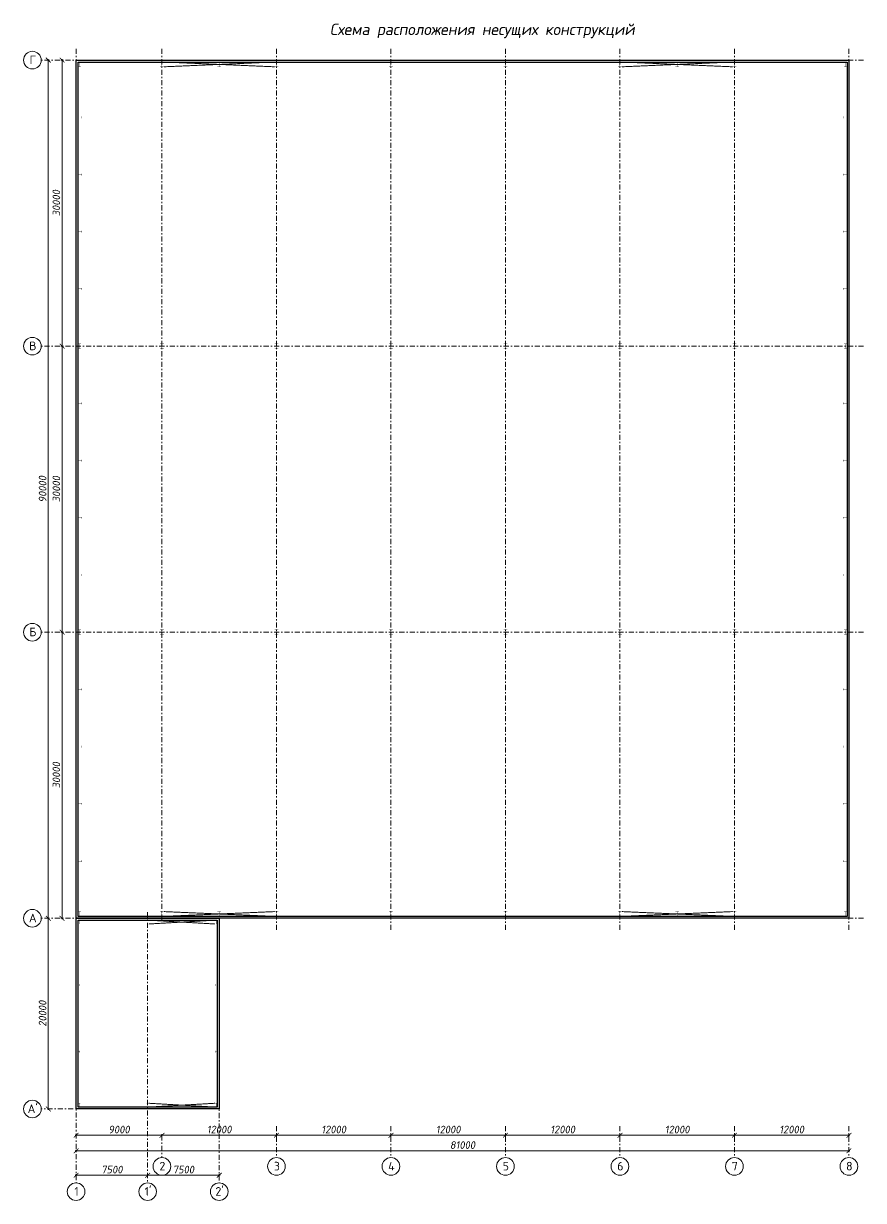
# Model space of a CAD drawing. Header units: millimetres. Extents: x -2648 to 2168491, y -277796 to 297800.
# Drawn here: x 626810 to 714839, y -54794 to 68638 of the extents above; entities that cross this region are included whole.
import ezdxf
from ezdxf.enums import TextEntityAlignment as Align

# ---------------------------------------------------------------- set-up
doc = ezdxf.new("R2010")
doc.units = ezdxf.units.MM
doc.linetypes.add('Штрихштриховая', pattern=[1093.611073, 529.166651, -211.666656, 141.111112, -211.666656])
doc.layers.get('0').update_dxf_attribs({"lineweight": 0})
doc.layers.get('Defpoints').update_dxf_attribs({"color": 252})
doc.layers.add('Axes', color=1, linetype='Continuous')
doc.layers.add('Text', color=7, linetype='Continuous')
for name, color, linetype, lineweight in [('Bracing', 6, 'Continuous', 0), ('Dimension', 162, 'Continuous', 25), ('я_12', 1, 'Continuous', 20)]:
    doc.layers.add(name, color=color, linetype=linetype, lineweight=lineweight)
doc.styles.add('Лена', font='isocpeur.ttf', dxfattribs={"oblique": 10})
doc.dimstyles.new('S-100', dxfattribs={"dimscale": 100, "dimtxt": 1, "dimasz": 1.5, "dimexe": 1, "dimexo": 1, "dimgap": 1, "dimtad": 1, "dimdec": 0, "dimzin": 0, "dimdsep": 46, "dimtxsty": 'Лена', "dimblk": 'ARCHTICK', "dimcen": 2, "dimdle": 1, "dimclrd": 256, "dimclre": 256, "dimclrt": 256, "dimadec": 0, "dimazin": 0, "dimtfac": 1, "dimtdec": 0, "dimtmove": 1, "dimatfit": 2, "dimfxl": 1, "dimtolj": 1, "dimtzin": 0, "dimlwd": 20, "dimlwe": 20, "dimarcsym": 0})

# ---------------------------------------------------------------- blocks, each defined once
blk = doc.blocks.new('_ArchTick')
at = {"color": 0, "linetype": 'ByBlock', "const_width": 0.15}
blk.add_lwpolyline([(-0.5, -0.5), (0.5, 0.5)], dxfattribs=at)
blk = doc.blocks.new('*D322')
at = {"layer": 'Defpoints', "color": 0, "lineweight": -2, "ltscale": 100, "transparency": 16777216}
for p in [(641317, -47956), (632317, -49412), (641317, -49412)]:
    blk.add_point(p, dxfattribs=at)
at = {"layer": 'Dimension', "lineweight": 20, "ltscale": 100, "transparency": 16777216}
for p, q in [((632217, -47956), (641417, -47956)), ((632317, -48056), (632317, -47856)), ((641317, -48056), (641317, -47856))]:
    blk.add_line(p, q, dxfattribs=at)
at = {"layer": 'Dimension', "lineweight": 20, "ltscale": 100, "transparency": 16777216, "xscale": 500, "yscale": 500, "zscale": 500, "rotation": 180}
blk.add_blockref('_ArchTick', (632317, -47956), dxfattribs=at)
at = {"layer": 'Dimension', "lineweight": 20, "ltscale": 100, "transparency": 16777216, "xscale": 500, "yscale": 500, "zscale": 500}
blk.add_blockref('_ArchTick', (641317, -47956), dxfattribs=at)
at = {"layer": 'Dimension', "lineweight": -2, "ltscale": 100, "transparency": 16777216, "insert": (636817, -47356), "char_height": 800, "attachment_point": 5, "style": 'Лена'}
blk.add_mtext('\\A1;9000', dxfattribs=at)
blk = doc.blocks.new('*D323')
at = {"layer": 'Defpoints', "color": 0, "lineweight": -2, "ltscale": 100, "transparency": 16777216}
for p in [(628658, 4800), (629467, -25200), (630849, -25200)]:
    blk.add_point(p, dxfattribs=at)
at = {"layer": 'Dimension', "lineweight": 20, "ltscale": 100, "transparency": 16777216}
for p, q in [((630749, 4800), (630949, 4800)), ((630849, 4900), (630849, -25300)), ((630749, -25200), (630949, -25200))]:
    blk.add_line(p, q, dxfattribs=at)
at = {"layer": 'Dimension', "lineweight": 20, "ltscale": 100, "transparency": 16777216, "xscale": 500, "yscale": 500, "zscale": 500}
for p, rotation in [((630849, 4800), 90), ((630849, -25200), 270)]:
    blk.add_blockref('_ArchTick', p, dxfattribs=dict(at, rotation=rotation))
at = {"layer": 'Dimension', "lineweight": -2, "ltscale": 100, "transparency": 16777216, "insert": (630249, -10200), "char_height": 800, "attachment_point": 5, "rotation": 90, "style": 'Лена'}
blk.add_mtext('\\A1;30000', dxfattribs=at)
blk = doc.blocks.new('*D324')
at = {"layer": 'Defpoints', "color": 0, "lineweight": -2, "ltscale": 100, "transparency": 16777216}
for p in [(632317, -49271), (713317, -49587), (713317, -50301)]:
    blk.add_point(p, dxfattribs=at)
at = {"layer": 'Dimension', "lineweight": 20, "ltscale": 100, "transparency": 16777216}
for p, q in [((632217, -49587), (713417, -49587)), ((632317, -49487), (632317, -49687)), ((713317, -49687), (713317, -49487))]:
    blk.add_line(p, q, dxfattribs=at)
at = {"layer": 'Dimension', "lineweight": 20, "ltscale": 100, "transparency": 16777216, "xscale": 500, "yscale": 500, "zscale": 500, "rotation": 180}
blk.add_blockref('_ArchTick', (632317, -49587), dxfattribs=at)
at = {"layer": 'Dimension', "lineweight": 20, "ltscale": 100, "transparency": 16777216, "xscale": 500, "yscale": 500, "zscale": 500}
blk.add_blockref('_ArchTick', (713317, -49587), dxfattribs=at)
at = {"layer": 'Dimension', "lineweight": -2, "ltscale": 100, "transparency": 16777216, "insert": (672817, -48987), "char_height": 800, "attachment_point": 5, "style": 'Лена'}
blk.add_mtext('\\A1;81000', dxfattribs=at)
blk = doc.blocks.new('*D325')
at = {"layer": 'Defpoints', "color": 0, "lineweight": -2, "ltscale": 100, "transparency": 16777216}
for p in [(628658, 64800), (629404, -25200), (629532, -25200)]:
    blk.add_point(p, dxfattribs=at)
at = {"layer": 'Dimension', "lineweight": 20, "ltscale": 100, "transparency": 16777216}
for p, q in [((629304, 64800), (629504, 64800)), ((629404, 64900), (629404, -25300)), ((629432, -25200), (629304, -25200))]:
    blk.add_line(p, q, dxfattribs=at)
at = {"layer": 'Dimension', "lineweight": 20, "ltscale": 100, "transparency": 16777216, "xscale": 500, "yscale": 500, "zscale": 500}
for p, rotation in [((629404, 64800), 90), ((629404, -25200), 270)]:
    blk.add_blockref('_ArchTick', p, dxfattribs=dict(at, rotation=rotation))
at = {"layer": 'Dimension', "lineweight": -2, "ltscale": 100, "transparency": 16777216, "insert": (628804, 19800), "char_height": 800, "attachment_point": 5, "rotation": 90, "style": 'Лена'}
blk.add_mtext('\\A1;90000', dxfattribs=at)
blk = doc.blocks.new('*D326')
at = {"layer": 'Defpoints', "color": 0, "lineweight": -2, "ltscale": 100, "transparency": 16777216}
for p in [(653317, -47956), (641317, -49412), (653317, -49412)]:
    blk.add_point(p, dxfattribs=at)
at = {"layer": 'Dimension', "lineweight": 20, "ltscale": 100, "transparency": 16777216}
for p, q in [((641217, -47956), (653417, -47956)), ((641317, -48056), (641317, -47856)), ((653317, -48056), (653317, -47856))]:
    blk.add_line(p, q, dxfattribs=at)
at = {"layer": 'Dimension', "lineweight": 20, "ltscale": 100, "transparency": 16777216, "xscale": 500, "yscale": 500, "zscale": 500, "rotation": 180}
blk.add_blockref('_ArchTick', (641317, -47956), dxfattribs=at)
at = {"layer": 'Dimension', "lineweight": 20, "ltscale": 100, "transparency": 16777216, "xscale": 500, "yscale": 500, "zscale": 500}
blk.add_blockref('_ArchTick', (653317, -47956), dxfattribs=at)
at = {"layer": 'Dimension', "lineweight": -2, "ltscale": 100, "transparency": 16777216, "insert": (647317, -47356), "char_height": 800, "attachment_point": 5, "style": 'Лена'}
blk.add_mtext('\\A1;12000', dxfattribs=at)
blk = doc.blocks.new('*D327')
at = {"layer": 'Defpoints', "color": 0, "lineweight": -2, "ltscale": 100, "transparency": 16777216}
for p in [(665317, -47956), (653317, -49412), (665317, -49412)]:
    blk.add_point(p, dxfattribs=at)
at = {"layer": 'Dimension', "lineweight": 20, "ltscale": 100, "transparency": 16777216}
for p, q in [((653217, -47956), (665417, -47956)), ((653317, -48056), (653317, -47856)), ((665317, -48056), (665317, -47856))]:
    blk.add_line(p, q, dxfattribs=at)
at = {"layer": 'Dimension', "lineweight": 20, "ltscale": 100, "transparency": 16777216, "xscale": 500, "yscale": 500, "zscale": 500, "rotation": 180}
blk.add_blockref('_ArchTick', (653317, -47956), dxfattribs=at)
at = {"layer": 'Dimension', "lineweight": 20, "ltscale": 100, "transparency": 16777216, "xscale": 500, "yscale": 500, "zscale": 500}
blk.add_blockref('_ArchTick', (665317, -47956), dxfattribs=at)
at = {"layer": 'Dimension', "lineweight": -2, "ltscale": 100, "transparency": 16777216, "insert": (659317, -47356), "char_height": 800, "attachment_point": 5, "style": 'Лена'}
blk.add_mtext('\\A1;12000', dxfattribs=at)
blk = doc.blocks.new('*D328')
at = {"layer": 'Defpoints', "color": 0, "lineweight": -2, "ltscale": 100, "transparency": 16777216}
for p in [(677317, -47956), (665317, -49412), (677317, -49412)]:
    blk.add_point(p, dxfattribs=at)
at = {"layer": 'Dimension', "lineweight": 20, "ltscale": 100, "transparency": 16777216}
for p, q in [((665217, -47956), (677417, -47956)), ((665317, -48056), (665317, -47856)), ((677317, -48056), (677317, -47856))]:
    blk.add_line(p, q, dxfattribs=at)
at = {"layer": 'Dimension', "lineweight": 20, "ltscale": 100, "transparency": 16777216, "xscale": 500, "yscale": 500, "zscale": 500, "rotation": 180}
blk.add_blockref('_ArchTick', (665317, -47956), dxfattribs=at)
at = {"layer": 'Dimension', "lineweight": 20, "ltscale": 100, "transparency": 16777216, "xscale": 500, "yscale": 500, "zscale": 500}
blk.add_blockref('_ArchTick', (677317, -47956), dxfattribs=at)
at = {"layer": 'Dimension', "lineweight": -2, "ltscale": 100, "transparency": 16777216, "insert": (671317, -47356), "char_height": 800, "attachment_point": 5, "style": 'Лена'}
blk.add_mtext('\\A1;12000', dxfattribs=at)
blk = doc.blocks.new('*D329')
at = {"layer": 'Defpoints', "color": 0, "lineweight": -2, "ltscale": 100, "transparency": 16777216}
for p in [(689317, -47956), (677317, -49412), (689317, -49412)]:
    blk.add_point(p, dxfattribs=at)
at = {"layer": 'Dimension', "lineweight": 20, "ltscale": 100, "transparency": 16777216}
for p, q in [((677217, -47956), (689417, -47956)), ((677317, -48056), (677317, -47856)), ((689317, -48056), (689317, -47856))]:
    blk.add_line(p, q, dxfattribs=at)
at = {"layer": 'Dimension', "lineweight": 20, "ltscale": 100, "transparency": 16777216, "xscale": 500, "yscale": 500, "zscale": 500, "rotation": 180}
blk.add_blockref('_ArchTick', (677317, -47956), dxfattribs=at)
at = {"layer": 'Dimension', "lineweight": 20, "ltscale": 100, "transparency": 16777216, "xscale": 500, "yscale": 500, "zscale": 500}
blk.add_blockref('_ArchTick', (689317, -47956), dxfattribs=at)
at = {"layer": 'Dimension', "lineweight": -2, "ltscale": 100, "transparency": 16777216, "insert": (683317, -47356), "char_height": 800, "attachment_point": 5, "style": 'Лена'}
blk.add_mtext('\\A1;12000', dxfattribs=at)
blk = doc.blocks.new('*D330')
at = {"layer": 'Defpoints', "color": 0, "lineweight": -2, "ltscale": 100, "transparency": 16777216}
for p in [(701317, -47956), (689317, -49412), (701317, -49412)]:
    blk.add_point(p, dxfattribs=at)
at = {"layer": 'Dimension', "lineweight": 20, "ltscale": 100, "transparency": 16777216}
for p, q in [((689217, -47956), (701417, -47956)), ((689317, -48056), (689317, -47856)), ((701317, -48056), (701317, -47856))]:
    blk.add_line(p, q, dxfattribs=at)
at = {"layer": 'Dimension', "lineweight": 20, "ltscale": 100, "transparency": 16777216, "xscale": 500, "yscale": 500, "zscale": 500, "rotation": 180}
blk.add_blockref('_ArchTick', (689317, -47956), dxfattribs=at)
at = {"layer": 'Dimension', "lineweight": 20, "ltscale": 100, "transparency": 16777216, "xscale": 500, "yscale": 500, "zscale": 500}
blk.add_blockref('_ArchTick', (701317, -47956), dxfattribs=at)
at = {"layer": 'Dimension', "lineweight": -2, "ltscale": 100, "transparency": 16777216, "insert": (695317, -47356), "char_height": 800, "attachment_point": 5, "style": 'Лена'}
blk.add_mtext('\\A1;12000', dxfattribs=at)
blk = doc.blocks.new('*D331')
at = {"layer": 'Defpoints', "color": 0, "lineweight": -2, "ltscale": 100, "transparency": 16777216}
for p in [(713317, -47956), (701317, -49412), (713317, -49412)]:
    blk.add_point(p, dxfattribs=at)
at = {"layer": 'Dimension', "lineweight": 20, "ltscale": 100, "transparency": 16777216}
for p, q in [((701217, -47956), (713417, -47956)), ((701317, -48056), (701317, -47856)), ((713317, -48056), (713317, -47856))]:
    blk.add_line(p, q, dxfattribs=at)
at = {"layer": 'Dimension', "lineweight": 20, "ltscale": 100, "transparency": 16777216, "xscale": 500, "yscale": 500, "zscale": 500, "rotation": 180}
blk.add_blockref('_ArchTick', (701317, -47956), dxfattribs=at)
at = {"layer": 'Dimension', "lineweight": 20, "ltscale": 100, "transparency": 16777216, "xscale": 500, "yscale": 500, "zscale": 500}
blk.add_blockref('_ArchTick', (713317, -47956), dxfattribs=at)
at = {"layer": 'Dimension', "lineweight": -2, "ltscale": 100, "transparency": 16777216, "insert": (707317, -47356), "char_height": 800, "attachment_point": 5, "style": 'Лена'}
blk.add_mtext('\\A1;12000', dxfattribs=at)
blk = doc.blocks.new('*D332')
at = {"layer": 'Defpoints', "color": 0, "lineweight": -2, "ltscale": 100, "transparency": 16777216}
for p in [(628658, 34800), (629467, 4800), (630849, 4800)]:
    blk.add_point(p, dxfattribs=at)
at = {"layer": 'Dimension', "lineweight": 20, "ltscale": 100, "transparency": 16777216}
for p, q in [((630749, 34800), (630949, 34800)), ((630849, 34900), (630849, 4700)), ((630749, 4800), (630949, 4800))]:
    blk.add_line(p, q, dxfattribs=at)
at = {"layer": 'Dimension', "lineweight": 20, "ltscale": 100, "transparency": 16777216, "xscale": 500, "yscale": 500, "zscale": 500}
for p, rotation in [((630849, 34800), 90), ((630849, 4800), 270)]:
    blk.add_blockref('_ArchTick', p, dxfattribs=dict(at, rotation=rotation))
at = {"layer": 'Dimension', "lineweight": -2, "ltscale": 100, "transparency": 16777216, "insert": (630249, 19800), "char_height": 800, "attachment_point": 5, "rotation": 90, "style": 'Лена'}
blk.add_mtext('\\A1;30000', dxfattribs=at)
blk = doc.blocks.new('*D333')
at = {"layer": 'Defpoints', "color": 0, "lineweight": -2, "ltscale": 100, "transparency": 16777216}
for p in [(628658, 64800), (629467, 34800), (630849, 34800)]:
    blk.add_point(p, dxfattribs=at)
at = {"layer": 'Dimension', "lineweight": 20, "ltscale": 100, "transparency": 16777216}
for p, q in [((630749, 64800), (630949, 64800)), ((630849, 64900), (630849, 34700)), ((630749, 34800), (630949, 34800))]:
    blk.add_line(p, q, dxfattribs=at)
at = {"layer": 'Dimension', "lineweight": 20, "ltscale": 100, "transparency": 16777216, "xscale": 500, "yscale": 500, "zscale": 500}
for p, rotation in [((630849, 64800), 90), ((630849, 34800), 270)]:
    blk.add_blockref('_ArchTick', p, dxfattribs=dict(at, rotation=rotation))
at = {"layer": 'Dimension', "lineweight": -2, "ltscale": 100, "transparency": 16777216, "insert": (630249, 49800), "char_height": 800, "attachment_point": 5, "rotation": 90, "style": 'Лена'}
blk.add_mtext('\\A1;30000', dxfattribs=at)
blk = doc.blocks.new('*D338')
at = {"layer": 'Defpoints', "color": 0, "lineweight": -2, "ltscale": 100, "transparency": 16777216}
for p in [(632317, -52946), (639817, -52154), (639817, -52946)]:
    blk.add_point(p, dxfattribs=at)
at = {"layer": 'Dimension', "lineweight": 20, "ltscale": 100, "transparency": 16777216}
for p, q in [((632217, -52154), (639917, -52154)), ((632317, -52254), (632317, -52054)), ((639817, -52254), (639817, -52054))]:
    blk.add_line(p, q, dxfattribs=at)
at = {"layer": 'Dimension', "lineweight": 20, "ltscale": 100, "transparency": 16777216, "xscale": 500, "yscale": 500, "zscale": 500, "rotation": 180}
blk.add_blockref('_ArchTick', (632317, -52154), dxfattribs=at)
at = {"layer": 'Dimension', "lineweight": 20, "ltscale": 100, "transparency": 16777216, "xscale": 500, "yscale": 500, "zscale": 500}
blk.add_blockref('_ArchTick', (639817, -52154), dxfattribs=at)
at = {"layer": 'Dimension', "lineweight": -2, "ltscale": 100, "transparency": 16777216, "insert": (636067, -51554), "char_height": 800, "attachment_point": 5, "style": 'Лена'}
blk.add_mtext('\\A1;7500', dxfattribs=at)
blk = doc.blocks.new('*D339')
at = {"layer": 'Defpoints', "color": 0, "lineweight": -2, "ltscale": 100, "transparency": 16777216}
for p in [(639817, -52946), (647317, -52154), (647317, -52946)]:
    blk.add_point(p, dxfattribs=at)
at = {"layer": 'Dimension', "lineweight": 20, "ltscale": 100, "transparency": 16777216}
for p, q in [((639717, -52154), (647417, -52154)), ((639817, -52254), (639817, -52054)), ((647317, -52254), (647317, -52054))]:
    blk.add_line(p, q, dxfattribs=at)
at = {"layer": 'Dimension', "lineweight": 20, "ltscale": 100, "transparency": 16777216, "xscale": 500, "yscale": 500, "zscale": 500, "rotation": 180}
blk.add_blockref('_ArchTick', (639817, -52154), dxfattribs=at)
at = {"layer": 'Dimension', "lineweight": 20, "ltscale": 100, "transparency": 16777216, "xscale": 500, "yscale": 500, "zscale": 500}
blk.add_blockref('_ArchTick', (647317, -52154), dxfattribs=at)
at = {"layer": 'Dimension', "lineweight": -2, "ltscale": 100, "transparency": 16777216, "insert": (643567, -51554), "char_height": 800, "attachment_point": 5, "style": 'Лена'}
blk.add_mtext('\\A1;7500', dxfattribs=at)
blk = doc.blocks.new('*D340')
at = {"layer": 'Defpoints', "color": 0, "lineweight": -2, "ltscale": 100, "transparency": 16777216}
for p in [(628658, -25200), (629404, -25200), (628658, -45200)]:
    blk.add_point(p, dxfattribs=at)
at = {"layer": 'Dimension', "lineweight": 20, "ltscale": 100, "transparency": 16777216}
for p, q in [((629304, -25200), (629504, -25200)), ((629404, -45300), (629404, -25100)), ((629304, -45200), (629504, -45200))]:
    blk.add_line(p, q, dxfattribs=at)
at = {"layer": 'Dimension', "lineweight": 20, "ltscale": 100, "transparency": 16777216, "xscale": 500, "yscale": 500, "zscale": 500}
for p, rotation in [((629404, -25200), 90), ((629404, -45200), 270)]:
    blk.add_blockref('_ArchTick', p, dxfattribs=dict(at, rotation=rotation))
at = {"layer": 'Dimension', "lineweight": -2, "ltscale": 100, "transparency": 16777216, "insert": (628804, -35200), "char_height": 800, "attachment_point": 5, "rotation": 90, "style": 'Лена'}
blk.add_mtext('\\A1;20000', dxfattribs=at)

msp = doc.modelspace()

# ---------------------------------------------------------------- linework, layer by layer
at = {"lineweight": -2, "ltscale": 100}
for points in [[(632317.4, 64800.4), (713317.4, 64800.4), (713317.4, -25199.6), (632317.4, -25199.6)], [(632517.4, 64600.4), (713117.4, 64600.4), (713117.4, -24999.6), (632517.4, -24999.6)], [(632317.4, -25199.6), (647317.4, -25199.6), (647317.4, -45199.6), (632317.4, -45199.6)], [(632517.4, -25399.6), (647117.4, -25399.6), (647117.4, -44999.6), (632517.4, -44999.6)]]:
    msp.add_lwpolyline(points, close=True, dxfattribs=at)
at = {"lineweight": -2, "ltscale": 100, "const_width": 30}
for points in [[(632447.4, 64600.4), (632847.4, 64600.4)], [(632647.4, 64600.4), (632647.4, 64100.4)], [(641117.4, 64600.4), (641517.4, 64600.4)], [(641317.4, 64600.4), (641317.4, 64100.4)], [(647117.4, 64600.4), (647517.4, 64600.4)], [(647317.4, 64600.4), (647317.4, 64100.4)], [(653117.4, 64600.4), (653517.4, 64600.4)], [(653317.4, 64600.4), (653317.4, 64100.4)], [(665117.4, 64600.4), (665517.4, 64600.4)], [(665317.4, 64600.4), (665317.4, 64100.4)], [(677117.4, 64600.4), (677517.4, 64600.4)], [(677317.4, 64600.4), (677317.4, 64100.4)], [(689117.4, 64600.4), (689517.4, 64600.4)], [(689317.4, 64600.4), (689317.4, 64100.4)], [(695117.4, 64600.4), (695517.4, 64600.4)], [(695317.4, 64600.4), (695317.4, 64100.4)], [(701117.4, 64600.4), (701517.4, 64600.4)], [(701317.4, 64600.4), (701317.4, 64100.4)], [(712787.4, 64600.4), (713187.4, 64600.4)], [(712987.4, 64600.4), (712987.4, 64100.4)], [(632447.4, 64100.4), (632847.4, 64100.4)], [(641117.4, 64100.4), (641517.4, 64100.4)], [(647117.4, 64100.4), (647517.4, 64100.4)], [(653117.4, 64100.4), (653517.4, 64100.4)], [(665117.4, 64100.4), (665517.4, 64100.4)], [(677117.4, 64100.4), (677517.4, 64100.4)], [(689117.4, 64100.4), (689517.4, 64100.4)], [(695117.4, 64100.4), (695517.4, 64100.4)], [(701117.4, 64100.4), (701517.4, 64100.4)], [(712787.4, 64100.4), (713187.4, 64100.4)], [(632517.4, 58900.4), (632517.4, 58700.4)], [(632517.4, 58800.4), (632917.4, 58800.4)], [(632917.4, 58900.4), (632917.4, 58700.4)], [(712717.4, 58900.4), (712717.4, 58700.4)], [(712717.4, 58800.4), (713117.4, 58800.4)], [(713117.4, 58900.4), (713117.4, 58700.4)], [(632517.4, 52900.4), (632517.4, 52700.4)], [(632517.4, 52800.4), (632917.4, 52800.4)], [(632917.4, 52900.4), (632917.4, 52700.4)], [(712717.4, 52900.4), (712717.4, 52700.4)], [(712717.4, 52800.4), (713117.4, 52800.4)], [(713117.4, 52900.4), (713117.4, 52700.4)], [(632517.4, 46900.4), (632517.4, 46700.4)], [(632917.4, 46900.4), (632917.4, 46700.4)], [(712717.4, 46900.4), (712717.4, 46700.4)], [(713117.4, 46900.4), (713117.4, 46700.4)], [(632517.4, 46800.4), (632917.4, 46800.4)], [(712717.4, 46800.4), (713117.4, 46800.4)], [(632517.4, 40900.4), (632517.4, 40700.4)], [(632517.4, 40800.4), (632917.4, 40800.4)], [(632917.4, 40900.4), (632917.4, 40700.4)], [(712717.4, 40900.4), (712717.4, 40700.4)], [(712717.4, 40800.4), (713117.4, 40800.4)], [(713117.4, 40900.4), (713117.4, 40700.4)], [(632447.4, 35050.4), (632847.4, 35050.4)], [(632447.4, 34550.4), (632847.4, 34550.4)], [(632647.4, 35050.4), (632647.4, 34550.4)], [(641117.4, 35050.4), (641517.4, 35050.4)], [(641117.4, 34550.4), (641517.4, 34550.4)], [(641317.4, 35050.4), (641317.4, 34550.4)], [(653117.4, 35050.4), (653517.4, 35050.4)], [(653117.4, 34550.4), (653517.4, 34550.4)], [(653317.4, 35050.4), (653317.4, 34550.4)], [(665117.4, 35050.4), (665517.4, 35050.4)], [(665117.4, 34550.4), (665517.4, 34550.4)], [(665317.4, 35050.4), (665317.4, 34550.4)], [(677117.4, 35050.4), (677517.4, 35050.4)], [(677117.4, 34550.4), (677517.4, 34550.4)], [(677317.4, 35050.4), (677317.4, 34550.4)], [(689117.4, 35050.4), (689517.4, 35050.4)], [(689117.4, 34550.4), (689517.4, 34550.4)], [(689317.4, 35050.4), (689317.4, 34550.4)], [(701117.4, 35050.4), (701517.4, 35050.4)], [(701117.4, 34550.4), (701517.4, 34550.4)], [(701317.4, 35050.4), (701317.4, 34550.4)], [(712787.4, 35050.4), (713187.4, 35050.4)], [(712787.4, 34550.4), (713187.4, 34550.4)], [(712987.4, 35050.4), (712987.4, 34550.4)], [(632517.4, 28900.4), (632517.4, 28700.4)], [(632517.4, 28800.4), (632917.4, 28800.4)], [(632917.4, 28900.4), (632917.4, 28700.4)], [(712717.4, 28900.4), (712717.4, 28700.4)], [(712717.4, 28800.4), (713117.4, 28800.4)], [(713117.4, 28900.4), (713117.4, 28700.4)], [(632517.4, 22900.4), (632517.4, 22700.4)], [(632517.4, 22800.4), (632917.4, 22800.4)], [(632917.4, 22900.4), (632917.4, 22700.4)], [(712717.4, 22900.4), (712717.4, 22700.4)], [(712717.4, 22800.4), (713117.4, 22800.4)], [(713117.4, 22900.4), (713117.4, 22700.4)], [(632517.4, 16900.4), (632517.4, 16700.4)], [(632517.4, 16800.4), (632917.4, 16800.4)], [(632917.4, 16900.4), (632917.4, 16700.4)], [(712717.4, 16900.4), (712717.4, 16700.4)], [(712717.4, 16800.4), (713117.4, 16800.4)], [(713117.4, 16900.4), (713117.4, 16700.4)], [(632517.4, 10900.4), (632517.4, 10700.4)], [(632517.4, 10800.4), (632917.4, 10800.4)], [(632917.4, 10900.4), (632917.4, 10700.4)], [(712717.4, 10900.4), (712717.4, 10700.4)], [(712717.4, 10800.4), (713117.4, 10800.4)], [(713117.4, 10900.4), (713117.4, 10700.4)], [(632447.4, 5050.4), (632847.4, 5050.4)], [(632647.4, 5050.4), (632647.4, 4550.4)], [(641117.4, 5050.4), (641517.4, 5050.4)], [(641317.4, 5050.4), (641317.4, 4550.4)], [(653117.4, 5050.4), (653517.4, 5050.4)], [(653317.4, 5050.4), (653317.4, 4550.4)], [(665117.4, 5050.4), (665517.4, 5050.4)], [(665317.4, 5050.4), (665317.4, 4550.4)], [(677117.4, 5050.4), (677517.4, 5050.4)], [(677317.4, 5050.4), (677317.4, 4550.4)], [(689117.4, 5050.4), (689517.4, 5050.4)], [(689317.4, 5050.4), (689317.4, 4550.4)], [(701117.4, 5050.4), (701517.4, 5050.4)], [(701317.4, 5050.4), (701317.4, 4550.4)], [(712787.4, 5050.4), (713187.4, 5050.4)], [(712987.4, 5050.4), (712987.4, 4550.4)], [(632447.4, 4550.4), (632847.4, 4550.4)], [(641117.4, 4550.4), (641517.4, 4550.4)], [(653117.4, 4550.4), (653517.4, 4550.4)], [(665117.4, 4550.4), (665517.4, 4550.4)], [(677117.4, 4550.4), (677517.4, 4550.4)], [(689117.4, 4550.4), (689517.4, 4550.4)], [(701117.4, 4550.4), (701517.4, 4550.4)], [(712787.4, 4550.4), (713187.4, 4550.4)], [(632517.4, -1099.6), (632517.4, -1299.6)], [(632517.4, -1199.6), (632917.4, -1199.6)], [(632917.4, -1099.6), (632917.4, -1299.6)], [(712717.4, -1099.6), (712717.4, -1299.6)], [(712717.4, -1199.6), (713117.4, -1199.6)], [(713117.4, -1099.6), (713117.4, -1299.6)], [(632517.4, -7099.6), (632517.4, -7299.6)], [(632517.4, -7199.6), (632917.4, -7199.6)], [(632917.4, -7099.6), (632917.4, -7299.6)], [(712717.4, -7099.6), (712717.4, -7299.6)], [(712717.4, -7199.6), (713117.4, -7199.6)], [(713117.4, -7099.6), (713117.4, -7299.6)], [(632517.4, -13099.6), (632517.4, -13299.6)], [(632517.4, -13199.6), (632917.4, -13199.6)], [(632917.4, -13099.6), (632917.4, -13299.6)], [(712717.4, -13099.6), (712717.4, -13299.6)], [(712717.4, -13199.6), (713117.4, -13199.6)], [(713117.4, -13099.6), (713117.4, -13299.6)], [(632517.4, -19099.6), (632517.4, -19299.6)], [(632517.4, -19199.6), (632917.4, -19199.6)], [(632917.4, -19099.6), (632917.4, -19299.6)], [(712717.4, -19099.6), (712717.4, -19299.6)], [(712717.4, -19199.6), (713117.4, -19199.6)], [(713117.4, -19099.6), (713117.4, -19299.6)], [(632447.4, -24499.6), (632847.4, -24499.6)], [(632647.4, -24499.6), (632647.4, -24999.6)], [(641117.4, -24499.6), (641517.4, -24499.6)], [(641317.4, -24499.6), (641317.4, -24999.6)], [(647117.4, -24499.6), (647517.4, -24499.6)], [(647317.4, -24499.6), (647317.4, -24999.6)], [(653117.4, -24499.6), (653517.4, -24499.6)], [(653317.4, -24499.6), (653317.4, -24999.6)], [(665117.4, -24499.6), (665517.4, -24499.6)], [(665317.4, -24499.6), (665317.4, -24999.6)], [(677117.4, -24499.6), (677517.4, -24499.6)], [(677317.4, -24499.6), (677317.4, -24999.6)], [(689117.4, -24499.6), (689517.4, -24499.6)], [(689317.4, -24499.6), (689317.4, -24999.6)], [(695117.4, -24499.6), (695517.4, -24499.6)], [(695317.4, -24499.6), (695317.4, -24999.6)], [(701117.4, -24499.6), (701517.4, -24499.6)], [(701317.4, -24499.6), (701317.4, -24999.6)], [(712787.4, -24499.6), (713187.4, -24499.6)], [(712987.4, -24499.6), (712987.4, -24999.6)], [(632447.4, -24999.6), (632847.4, -24999.6)], [(632747.4, -25399.6), (632547.4, -25399.6)], [(632747.4, -25799.6), (632547.4, -25799.6)], [(632647.4, -25799.6), (632647.4, -25399.6)], [(639917.4, -25399.6), (639717.4, -25399.6)], [(639917.4, -25799.6), (639717.4, -25799.6)], [(639817.4, -25799.6), (639817.4, -25399.6)], [(641117.4, -24999.6), (641517.4, -24999.6)], [(647087.4, -25399.6), (646887.4, -25399.6)], [(647087.4, -25799.6), (646887.4, -25799.6)], [(646987.4, -25799.6), (646987.4, -25399.6)], [(647117.4, -24999.6), (647517.4, -24999.6)], [(653117.4, -24999.6), (653517.4, -24999.6)], [(665117.4, -24999.6), (665517.4, -24999.6)], [(677117.4, -24999.6), (677517.4, -24999.6)], [(689117.4, -24999.6), (689517.4, -24999.6)], [(695117.4, -24999.6), (695517.4, -24999.6)], [(701117.4, -24999.6), (701517.4, -24999.6)], [(712787.4, -24999.6), (713187.4, -24999.6)], [(632517.4, -32299.6), (632517.4, -32099.6)], [(632717.4, -32299.6), (632717.4, -32099.6)], [(646917.4, -32299.6), (646917.4, -32099.6)], [(647117.4, -32299.6), (647117.4, -32099.6)], [(632517.4, -32199.6), (632717.4, -32199.6)], [(646917.4, -32199.6), (647117.4, -32199.6)], [(632517.4, -39299.6), (632517.4, -39099.6)], [(632517.4, -39199.6), (632717.4, -39199.6)], [(632717.4, -39299.6), (632717.4, -39099.6)], [(646917.4, -39299.6), (646917.4, -39099.6)], [(646917.4, -39199.6), (647117.4, -39199.6)], [(647117.4, -39299.6), (647117.4, -39099.6)], [(632747.4, -44599.6), (632547.4, -44599.6)], [(632747.4, -44999.6), (632547.4, -44999.6)], [(632647.4, -44999.6), (632647.4, -44599.6)], [(639917.4, -44599.6), (639717.4, -44599.6)], [(639917.4, -44999.6), (639717.4, -44999.6)], [(639817.4, -44999.6), (639817.4, -44599.6)], [(647087.4, -44599.6), (646887.4, -44599.6)], [(647087.4, -44999.6), (646887.4, -44999.6)], [(646987.4, -44999.6), (646987.4, -44599.6)]]:
    msp.add_lwpolyline(points, dxfattribs=at)
at = {"layer": 'Bracing', "lineweight": -2, "ltscale": 100, "const_width": 100}
for points in [[(641517.4, 64100.4), (653117.4, 64600.4)], [(653117.4, 64100.4), (641517.4, 64600.4)], [(689517.4, 64100.4), (701117.4, 64600.4)], [(701117.4, 64100.4), (689517.4, 64600.4)], [(641517.4, -24999.6), (653117.4, -24499.6)], [(653117.4, -24999.6), (641517.4, -24499.6)], [(689517.4, -24999.6), (701117.4, -24499.6)], [(701117.4, -24999.6), (689517.4, -24499.6)], [(639917.4, -25799.6), (646887.4, -25399.6)], [(646887.4, -25799.6), (639917.4, -25399.6)], [(639917.4, -44999.6), (646887.4, -44599.6)], [(646887.4, -44999.6), (639917.4, -44599.6)]]:
    msp.add_lwpolyline(points, dxfattribs=at)
at = {"layer": 'я_12', "linetype": 'Штрихштриховая'}
for p, q in [((632317.4, 65979.1), (632317.4, -52946.4)), ((641317.4, 65979.1), (641317.4, -25426.6)), ((653317.4, 65979.1), (653317.4, -26553)), ((665317.4, 65979.1), (665317.4, -26553)), ((677317.4, 65979.1), (677317.4, -26553)), ((689317.4, 65979.1), (689317.4, -26553)), ((701317.4, 65979.1), (701317.4, -26553)), ((713317.4, 65979.1), (713317.4, -26553)), ((714839, 64800.4), (628658.4, 64800.4)), ((714839, 34800.4), (628658.4, 34800.4)), ((714839, 4800.4), (628658.4, 4800.4)), ((639817.4, -24573), (639817.4, -52946.4)), ((714839, -25199.6), (628658.4, -25199.6)), ((647317.4, -28123.4), (647317.4, -52946.4)), ((647337, -45199.6), (628658.4, -45199.6)), ((641317.4, -47975.5), (641317.4, -50300.9)), ((653317.4, -47007.1), (653317.4, -50300.9)), ((665317.4, -47007.1), (665317.4, -50300.9)), ((677317.4, -47007.1), (677317.4, -50300.9)), ((689317.4, -47007.1), (689317.4, -50300.9)), ((701317.4, -47007.1), (701317.4, -50300.9)), ((713317.4, -47007.1), (713317.4, -50300.9))]:
    msp.add_line(p, q, dxfattribs=at)
at = {"layer": 'я_12', "linetype": 'Continuous', "ltscale": 5}
for centre in [(627734.4, 64800.4), (627734.4, 34800.4), (627734.4, 4800.4), (627734.4, -25199.6), (627734.4, -45199.6), (641317.4, -51224.9), (653317.4, -51224.9), (665317.4, -51224.9), (677317.4, -51224.9), (689317.4, -51224.9), (701317.4, -51224.9), (713317.4, -51224.9), (632317.4, -53870.4), (639817.4, -53870.4), (647317.4, -53870.4)]:
    msp.add_circle(centre, 924, dxfattribs=at)

# ---------------------------------------------------------------- texts
at = {"layer": 'Axes', "style": 'Лена'}
for s, p in [('Г', (627778.8, 64381.1)), ('В', (627778.8, 34381.1)), ('Б', (627778.8, 4381.1)), ('А', (627778.8, -25618.9)), ("А'", (627778.8, -45618.9)), ('2', (641361.8, -51644.2)), ('3', (653361.8, -51644.2)), ('4', (665361.8, -51644.2)), ('5', (677361.8, -51644.2)), ('6', (689361.8, -51644.2)), ('7', (701361.8, -51644.2)), ('8', (713361.8, -51644.2)), ('1', (632361.8, -54289.7)), ("1'", (639861.8, -54289.7)), ("2'", (647361.8, -54289.7))]:
    msp.add_text(s, height=900, dxfattribs=at).set_placement(p, align=Align.CENTER)
at = {"layer": 'Text', "insert": (674890.4, 67866.5), "char_height": 1200, "attachment_point": 5, "style": 'Лена'}
msp.add_mtext('Схема расположения несущих конструкций', dxfattribs=at)

# ---------------------------------------------------------------- dimensions: what is measured, and where the dimension line sits
at = {"layer": 'Dimension', "color": 1, "lineweight": -2, "ltscale": 100}
for base, p1, p2, picture, middle in [((629404.2, -25199.6), (628658.4, 64800.4), (629531.5, -25199.6), '*D325', (628804.2, 19800.4)), ((630849, 34800.4), (628658.4, 64800.4), (629466.9, 34800.4), '*D333', (630249, 49800.4)), ((630849, 4800.4), (628658.4, 34800.4), (629466.9, 4800.4), '*D332', (630249, 19800.4)), ((630849, -25199.6), (628658.4, 4800.4), (629466.9, -25199.6), '*D323', (630249, -10199.6)), ((629404.2, -25199.6), (628658.4, -45199.6), (628658.4, -25199.6), '*D340', (628804.2, -35199.6))]:
    dim = msp.add_linear_dim(base=base, p1=p1, p2=p2, angle=90, dimstyle='S-100', override={"dimtxt": 8, "dimasz": 5, "dimgap": 2, "dimtxsty": 'Лена', "dimatfit": 3, "dimfxlon": 1}, dxfattribs=at)
    dim.commit()
    dim.dimension.update_dxf_attribs({"geometry": picture, "text_midpoint": middle})
for base, p1, p2, picture, middle in [((641317.4, -47956.4), (632317.4, -49411.7), (641317.4, -49411.7), '*D322', (636817.4, -47356.4)), ((653317.4, -47956.4), (641317.4, -49411.7), (653317.4, -49411.7), '*D326', (647317.4, -47356.4)), ((665317.4, -47956.4), (653317.4, -49411.7), (665317.4, -49411.7), '*D327', (659317.4, -47356.4)), ((677317.4, -47956.4), (665317.4, -49411.7), (677317.4, -49411.7), '*D328', (671317.4, -47356.4)), ((689317.4, -47956.4), (677317.4, -49411.7), (689317.4, -49411.7), '*D329', (683317.4, -47356.4)), ((701317.4, -47956.4), (689317.4, -49411.7), (701317.4, -49411.7), '*D330', (695317.4, -47356.4)), ((713317.4, -47956.4), (701317.4, -49411.7), (713317.4, -49411.7), '*D331', (707317.4, -47356.4)), ((713317.4, -49586.6), (632317.4, -49271), (713317.4, -50300.9), '*D324', (672817.4, -48986.6)), ((639817.4, -52153.6), (632317.4, -52946.4), (639817.4, -52946.4), '*D338', (636067.4, -51553.6)), ((647317.4, -52153.6), (639817.4, -52946.4), (647317.4, -52946.4), '*D339', (643567.4, -51553.6))]:
    dim = msp.add_linear_dim(base=base, p1=p1, p2=p2, dimstyle='S-100', override={"dimtxt": 8, "dimasz": 5, "dimgap": 2, "dimtxsty": 'Лена', "dimatfit": 3, "dimfxlon": 1}, dxfattribs=at)
    dim.commit()
    dim.dimension.update_dxf_attribs({"geometry": picture, "text_midpoint": middle})

doc.saveas('drawing.dxf')
